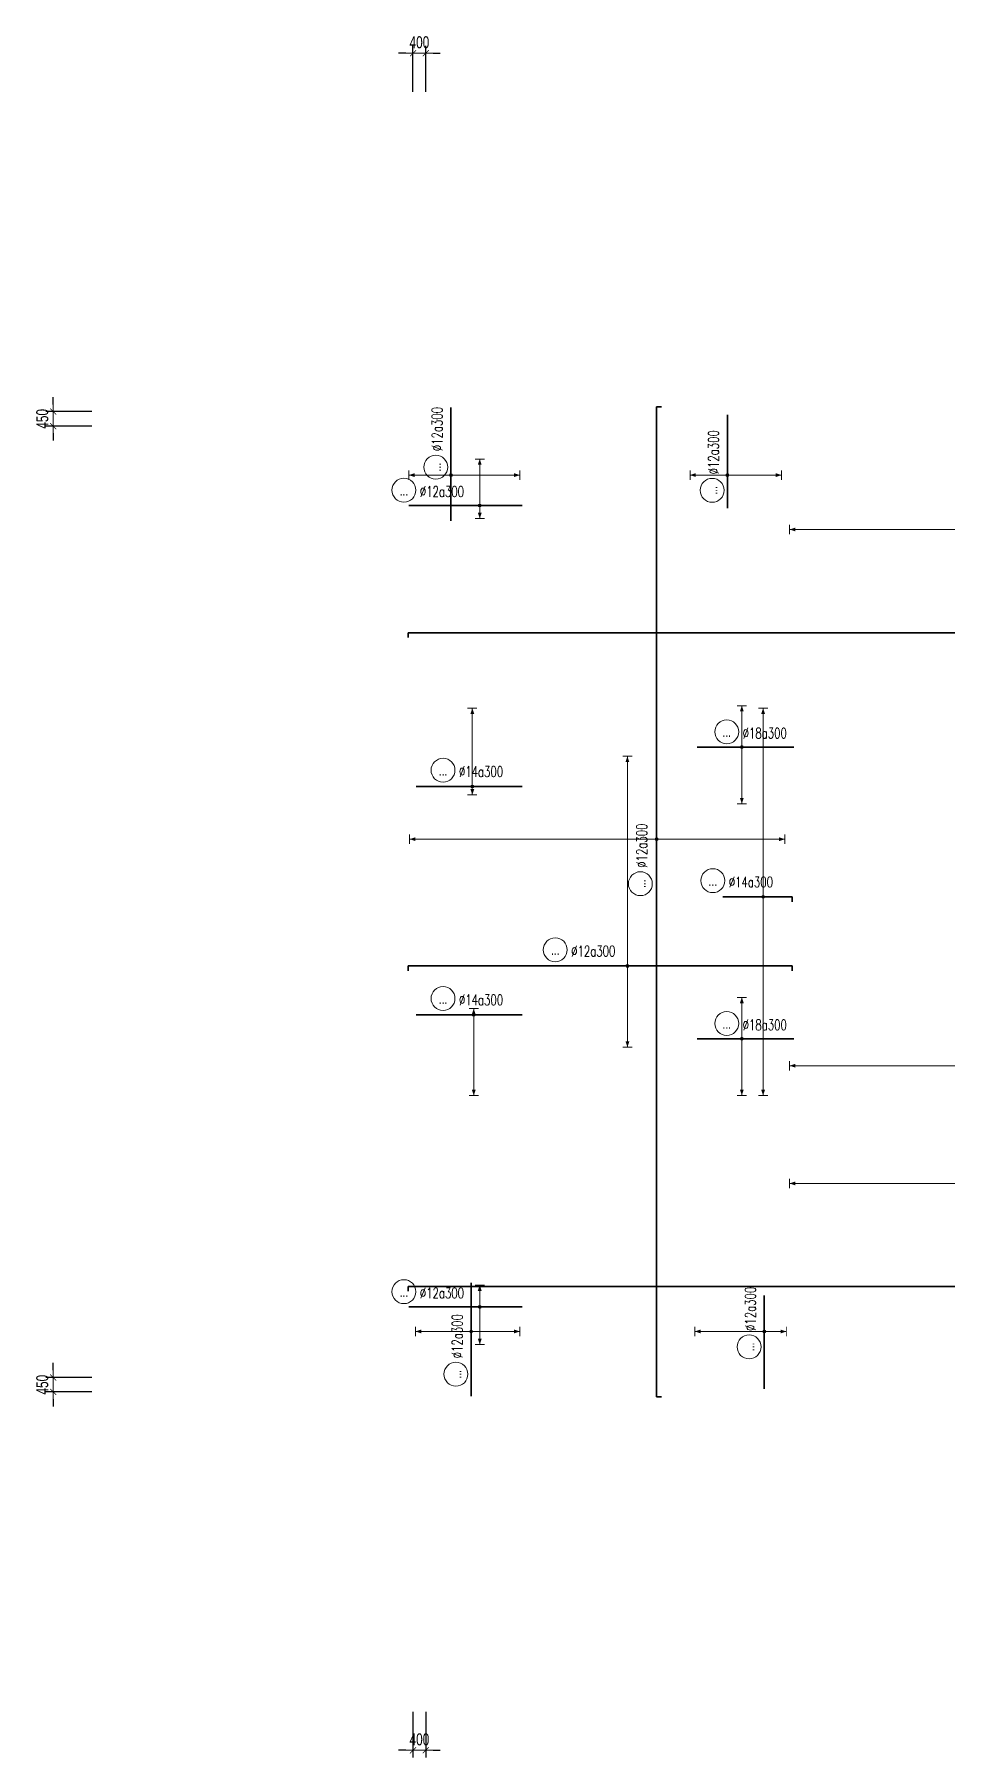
# Model space of a CAD drawing. Header units: millimetres. Extents: x 118516 to 587758, y -25561 to 50684.
# Drawn here: x 244666 to 273060, y -2925 to 50684 of the extents above; entities that cross this region are included whole.
import ezdxf
from ezdxf.enums import TextEntityAlignment as Align

# ---------------------------------------------------------------- set-up
doc = ezdxf.new("R2010")
doc.units = ezdxf.units.MM
doc.layers.get('0').update_dxf_attribs({"lineweight": 20})
doc.layers.get('Defpoints').update_dxf_attribs({"color": 151, "lineweight": 9})
for name, color, linetype, lineweight in [('NDC_S_DIM', 1, 'Continuous', 15), ('NDC_S_REBAR', 4, 'Continuous', 35), ('NDC_S_VN TEXT', 7, 'Continuous', 20)]:
    doc.layers.add(name, color=color, linetype=linetype, lineweight=lineweight)
doc.styles.add('ARIAL', font='arial.ttf', dxfattribs={"width": 0.7})
doc.styles.add('NDC_DIM', font='', dxfattribs={"width": 0.75})
doc.styles.add('NDC_ROMANS', font='romans.shx', dxfattribs={"width": 0.7})
doc.styles.get('NDC_DIM').set_extended_font_data('Dotum')
doc.dimstyles.new('NDC_dim_150', dxfattribs={"dimscale": 150, "dimtxt": 2.5, "dimasz": 1.5, "dimexe": 1.5, "dimexo": 2.5, "dimgap": 1, "dimtad": 1, "dimdec": 0, "dimzin": 0, "dimdsep": 46, "dimtxsty": 'NDC_DIM', "dimblk": 'DIMMARK', "dimcen": 0.09, "dimdle": 1.2, "dimclrd": 1, "dimclre": 1, "dimclrt": 3, "dimadec": 0, "dimazin": 0, "dimtfac": 1, "dimtdec": 0, "dimtix": 1, "dimtofl": 0, "dimtmove": 0, "dimatfit": 3, "dimfxl": 8, "dimfxlon": 1, "dimtolj": 1, "dimtzin": 0, "dimarcsym": 0})

# ---------------------------------------------------------------- blocks, each defined once
blk = doc.blocks.new('DIMMARK')
at = {"layer": 'NDC_S_DIM', "color": 1}
blk.add_line((-1.5, 0), (1, 0), dxfattribs=at)
at = {"layer": 'NDC_S_DIM', "color": 2, "const_width": 0.1}
blk.add_lwpolyline([(-0.42, -0.42), (0.42, 0.42)], dxfattribs=at)
blk = doc.blocks.new('*D16')
at = {"layer": 'Defpoints', "color": 0, "ltscale": 100, "transparency": 16777216}
for p in [(245250, 8900), (261474, 8900), (261474, 8450)]:
    blk.add_point(p, dxfattribs=at)
at = {"layer": 'NDC_S_DIM', "color": 1, "lineweight": -2, "ltscale": 100, "transparency": 16777216}
for p, q in [((245250, 9125), (245250, 9350)), ((246450, 8900), (245025, 8900)), ((246450, 8450), (245025, 8450)), ((245250, 8225), (245250, 8000))]:
    blk.add_line(p, q, dxfattribs=at)
at = {"layer": 'NDC_S_DIM', "color": 1, "lineweight": -2, "ltscale": 100, "transparency": 16777216, "xscale": 225, "yscale": 225, "zscale": 225}
for p, rotation in [((245250, 8900), 270), ((245250, 8450), 90)]:
    blk.add_blockref('DIMMARK', p, dxfattribs=dict(at, rotation=rotation))
at = {"layer": 'NDC_S_DIM', "color": 3, "ltscale": 100, "transparency": 16777216, "insert": (244912, 8675), "char_height": 375, "attachment_point": 5, "rotation": 90, "style": 'NDC_DIM'}
blk.add_mtext('\\A1;450', dxfattribs=at)
blk = doc.blocks.new('*D17')
at = {"layer": 'Defpoints', "color": 0, "ltscale": 100, "transparency": 16777216}
for p in [(261552, 38950), (245250, 38500), (261552, 38500)]:
    blk.add_point(p, dxfattribs=at)
at = {"layer": 'NDC_S_DIM', "color": 1, "lineweight": -2, "ltscale": 100, "transparency": 16777216}
for p, q in [((245250, 39175), (245250, 39400)), ((246450, 38950), (245025, 38950)), ((246450, 38500), (245025, 38500)), ((245250, 38275), (245250, 38050))]:
    blk.add_line(p, q, dxfattribs=at)
at = {"layer": 'NDC_S_DIM', "color": 1, "lineweight": -2, "ltscale": 100, "transparency": 16777216, "xscale": 225, "yscale": 225, "zscale": 225}
for p, rotation in [((245250, 38950), 270), ((245250, 38500), 90)]:
    blk.add_blockref('DIMMARK', p, dxfattribs=dict(at, rotation=rotation))
at = {"layer": 'NDC_S_DIM', "color": 3, "ltscale": 100, "transparency": 16777216, "insert": (244912, 38725), "char_height": 375, "attachment_point": 5, "rotation": 90, "style": 'NDC_DIM'}
blk.add_mtext('\\A1;450', dxfattribs=at)
blk = doc.blocks.new('*D20')
at = {"layer": 'Defpoints', "color": 0, "ltscale": 100, "transparency": 16777216}
for p in [(256850, 50100), (256450, 33473), (256850, 33473)]:
    blk.add_point(p, dxfattribs=at)
at = {"layer": 'NDC_S_DIM', "color": 1, "lineweight": -2, "ltscale": 100, "transparency": 16777216}
for p, q in [((256225, 50100), (256000, 50100)), ((256450, 48900), (256450, 50325)), ((256850, 48900), (256850, 50325)), ((257075, 50100), (257300, 50100))]:
    blk.add_line(p, q, dxfattribs=at)
at = {"layer": 'NDC_S_DIM', "color": 1, "lineweight": -2, "ltscale": 100, "transparency": 16777216, "xscale": 225, "yscale": 225, "zscale": 225}
blk.add_blockref('DIMMARK', (256450, 50100), dxfattribs=at)
at = {"layer": 'NDC_S_DIM', "color": 1, "lineweight": -2, "ltscale": 100, "transparency": 16777216, "xscale": 225, "yscale": 225, "zscale": 225, "rotation": 180}
blk.add_blockref('DIMMARK', (256850, 50100), dxfattribs=at)
at = {"layer": 'NDC_S_DIM', "color": 3, "ltscale": 100, "transparency": 16777216, "insert": (256650, 50438), "char_height": 375, "attachment_point": 5, "style": 'NDC_DIM'}
blk.add_mtext('\\A1;400', dxfattribs=at)
blk = doc.blocks.new('*D22')
at = {"layer": 'Defpoints', "color": 0, "ltscale": 100, "transparency": 16777216}
for p in [(256450, 14051), (256850, 14051), (256850, -2700)]:
    blk.add_point(p, dxfattribs=at)
at = {"layer": 'NDC_S_DIM', "color": 1, "lineweight": -2, "ltscale": 100, "transparency": 16777216}
for p, q in [((256450, -1500), (256450, -2925)), ((256850, -1500), (256850, -2925)), ((256225, -2700), (256000, -2700)), ((257075, -2700), (257300, -2700))]:
    blk.add_line(p, q, dxfattribs=at)
at = {"layer": 'NDC_S_DIM', "color": 1, "lineweight": -2, "ltscale": 100, "transparency": 16777216, "xscale": 225, "yscale": 225, "zscale": 225}
blk.add_blockref('DIMMARK', (256450, -2700), dxfattribs=at)
at = {"layer": 'NDC_S_DIM', "color": 1, "lineweight": -2, "ltscale": 100, "transparency": 16777216, "xscale": 225, "yscale": 225, "zscale": 225, "rotation": 180}
blk.add_blockref('DIMMARK', (256850, -2700), dxfattribs=at)
at = {"layer": 'NDC_S_DIM', "color": 3, "ltscale": 100, "transparency": 16777216, "insert": (256650, -2362), "char_height": 375, "attachment_point": 5, "style": 'NDC_DIM'}
blk.add_mtext('\\A1;400', dxfattribs=at)
blk = doc.blocks.new('*U119')
h = blk.add_hatch(color=6)
edge = h.paths.add_edge_path()
edge.add_arc((-75.12, 0), 0.3, 0, 360)
at = {"layer": 'NDC_S_DIM', "color": 6}
for q in [(-75.12, 48.62), (-75.12, -12.04)]:
    blk.add_line((-75.12, 0), q, dxfattribs=at)
for points in [[(-76.12, 48.62, 0.2, 0.2, 0), (-74.12, 48.62, 0, 0, 0)], [(-76.12, -12.04, 0.2, 0.2, 0), (-74.12, -12.04, 0, 0, 0)]]:
    blk.add_lwpolyline(points, format="xyseb", dxfattribs=at)
at = {"layer": 'NDC_S_DIM'}
blk.add_circle((-82.75, 3.36), 2.48, dxfattribs=at)
at = {"layer": 'NDC_S_DIM', "color": 6}
blk.add_circle((-75.12, 0), 0.3, dxfattribs=at)
for points in [[(-75.52, 47.42), (-75.12, 48.62), (-74.72, 47.42)], [(-75.52, -10.84), (-75.12, -12.04), (-74.72, -10.84)]]:
    blk.add_solid(points, dxfattribs=at)
at = {"layer": 'NDC_S_REBAR'}
for p, q in [((0, 0), (-275.95, 0)), ((-275.95, 0), (-275.95, -1)), ((0, 0), (137.51, 0)), ((137.51, 0), (137.51, -1)), ((-275.95, -1), (-275.95, -1)), ((137.51, -1), (137.51, -1))]:
    blk.add_line(p, q, dxfattribs=at)
at = {"layer": 'NDC_S_VN TEXT', "style": 'ARIAL', "width": 0.7}
blk.add_attdef('KHT', text='', height=2.2, dxfattribs=at).set_placement((-82.75, 3.36), align=Align.MIDDLE_CENTER)
at = {"layer": 'NDC_S_VN TEXT', "color": 3, "style": 'NDC_ROMANS', "width": 0.7}
blk.add_attdef('DKT', (-79.45, 1.98), '', height=2.2, dxfattribs=at)
blk = doc.blocks.new('*U114')
h = blk.add_hatch(color=6)
edge = h.paths.add_edge_path()
edge.add_arc((9.35, 0), 0.3, 0, 360)
at = {"layer": 'NDC_S_DIM', "color": 6}
for q in [(9.35, 43.49), (9.35, -16.85)]:
    blk.add_line((9.35, 0), q, dxfattribs=at)
for points in [[(8.35, 43.49, 0.2, 0.2, 0), (10.35, 43.49, 0, 0, 0)], [(8.35, -16.85, 0.2, 0.2, 0), (10.35, -16.85, 0, 0, 0)]]:
    blk.add_lwpolyline(points, format="xyseb", dxfattribs=at)
at = {"layer": 'NDC_S_DIM'}
blk.add_circle((-5.62, 3.36), 2.48, dxfattribs=at)
at = {"layer": 'NDC_S_DIM', "color": 6}
blk.add_circle((9.35, 0), 0.3, dxfattribs=at)
for points in [[(8.95, 42.29), (9.35, 43.49), (9.75, 42.29)], [(8.95, -15.65), (9.35, -16.85), (9.75, -15.65)]]:
    blk.add_solid(points, dxfattribs=at)
at = {"layer": 'NDC_S_REBAR'}
for p, q in [((0, 0), (-36.15, 0)), ((-36.15, 0), (-36.15, -1)), ((0, 0), (43.52, 0)), ((43.52, 0), (43.52, -1)), ((-36.15, -1), (-36.15, -1)), ((43.52, -1), (43.52, -1))]:
    blk.add_line(p, q, dxfattribs=at)
at = {"layer": 'NDC_S_VN TEXT', "style": 'ARIAL', "width": 0.7}
blk.add_attdef('KHT', text='', height=2.2, dxfattribs=at).set_placement((-5.62, 3.36), align=Align.MIDDLE_CENTER)
at = {"layer": 'NDC_S_VN TEXT', "color": 3, "style": 'NDC_ROMANS', "width": 0.7}
blk.add_attdef('DKT', (-2.32, 1.98), '', height=2.2, dxfattribs=at)
blk = doc.blocks.new('*U113')
h = blk.add_hatch(color=6)
edge = h.paths.add_edge_path()
edge.add_arc((4.81, 0), 0.3, 0, 360)
at = {"layer": 'NDC_S_DIM', "color": 6}
for q in [(4.81, 71.02), (4.81, -183.98)]:
    blk.add_line((4.81, 0), q, dxfattribs=at)
for points in [[(3.81, 71.02, 0.2, 0.2, 0), (5.81, 71.02, 0, 0, 0)], [(3.81, -183.98, 0.2, 0.2, 0), (5.81, -183.98, 0, 0, 0)]]:
    blk.add_lwpolyline(points, format="xyseb", dxfattribs=at)
at = {"layer": 'NDC_S_DIM'}
blk.add_circle((-5.62, 3.36), 2.48, dxfattribs=at)
at = {"layer": 'NDC_S_DIM', "color": 6}
blk.add_circle((4.81, 0), 0.3, dxfattribs=at)
for points in [[(4.41, 69.82), (4.81, 71.02), (5.21, 69.82)], [(4.41, -182.78), (4.81, -183.98), (5.21, -182.78)]]:
    blk.add_solid(points, dxfattribs=at)
at = {"layer": 'NDC_S_REBAR'}
for p, q in [((0, 0), (-39.56, 0)), ((-39.56, 0), (-39.56, -1)), ((0, 0), (35.24, 0)), ((35.24, 0), (35.24, -1)), ((-39.56, -1), (-39.56, -1)), ((35.24, -1), (35.24, -1))]:
    blk.add_line(p, q, dxfattribs=at)
at = {"layer": 'NDC_S_VN TEXT', "style": 'ARIAL', "width": 0.7}
blk.add_attdef('KHT', text='', height=2.2, dxfattribs=at).set_placement((-5.62, 3.36), align=Align.MIDDLE_CENTER)
at = {"layer": 'NDC_S_VN TEXT', "color": 3, "style": 'NDC_ROMANS', "width": 0.7}
blk.add_attdef('DKT', (-2.32, 1.98), '', height=2.2, dxfattribs=at)
blk = doc.blocks.new('*U117')
h = blk.add_hatch(color=6)
edge = h.paths.add_edge_path()
edge.add_arc((3.25, 0), 0.3, 0, 360)
at = {"layer": 'NDC_S_DIM', "color": 6}
for q in [(3.25, 51.25), (3.25, -26.62)]:
    blk.add_line((3.25, 0), q, dxfattribs=at)
for points in [[(2.25, 51.25, 0.2, 0.2, 0), (4.25, 51.25, 0, 0, 0)], [(2.25, -26.62, 0.2, 0.2, 0), (4.25, -26.62, 0, 0, 0)]]:
    blk.add_lwpolyline(points, format="xyseb", dxfattribs=at)
at = {"layer": 'NDC_S_DIM'}
blk.add_circle((-5.98, 3.36), 2.48, dxfattribs=at)
at = {"layer": 'NDC_S_DIM', "color": 6}
blk.add_circle((3.25, 0), 0.3, dxfattribs=at)
for points in [[(2.85, 50.05), (3.25, 51.25), (3.65, 50.05)], [(2.85, -25.42), (3.25, -26.62), (3.65, -25.42)]]:
    blk.add_solid(points, dxfattribs=at)
at = {"layer": 'NDC_S_REBAR'}
for p, q in [((0, 0), (-112.39, 0)), ((-112.39, 0), (-112.39, -1)), ((0, 0), (92.94, 0)), ((92.94, 0), (92.94, -1)), ((-112.39, -1), (-112.39, -1)), ((92.94, -1), (92.94, -1))]:
    blk.add_line(p, q, dxfattribs=at)
at = {"layer": 'NDC_S_VN TEXT', "style": 'ARIAL', "width": 0.7}
blk.add_attdef('KHT', text='', height=2.2, dxfattribs=at).set_placement((-5.98, 3.36), align=Align.MIDDLE_CENTER)
at = {"layer": 'NDC_S_VN TEXT', "color": 3, "style": 'NDC_ROMANS', "width": 0.7}
blk.add_attdef('DKT', (-2.68, 1.98), '', height=2.2, dxfattribs=at)
blk = doc.blocks.new('*U118')
h = blk.add_hatch(color=6)
edge = h.paths.add_edge_path()
edge.add_arc((4.81, 0), 0.3, 0, 360)
at = {"layer": 'NDC_S_DIM', "color": 6}
for q in [(4.81, 71.02), (4.81, -183.98)]:
    blk.add_line((4.81, 0), q, dxfattribs=at)
for points in [[(3.81, 71.02, 0.2, 0.2, 0), (5.81, 71.02, 0, 0, 0)], [(3.81, -183.98, 0.2, 0.2, 0), (5.81, -183.98, 0, 0, 0)]]:
    blk.add_lwpolyline(points, format="xyseb", dxfattribs=at)
at = {"layer": 'NDC_S_DIM'}
blk.add_circle((-5.62, 3.36), 2.48, dxfattribs=at)
at = {"layer": 'NDC_S_DIM', "color": 6}
blk.add_circle((4.81, 0), 0.3, dxfattribs=at)
for points in [[(4.41, 69.82), (4.81, 71.02), (5.21, 69.82)], [(4.41, -182.78), (4.81, -183.98), (5.21, -182.78)]]:
    blk.add_solid(points, dxfattribs=at)
at = {"layer": 'NDC_S_REBAR'}
for p, q in [((0, 0), (-44.4, 0)), ((-44.4, 0), (-44.4, -1)), ((0, 0), (30.4, 0)), ((30.4, 0), (30.4, -1)), ((-44.4, -1), (-44.4, -1)), ((30.4, -1), (30.4, -1))]:
    blk.add_line(p, q, dxfattribs=at)
at = {"layer": 'NDC_S_VN TEXT', "style": 'ARIAL', "width": 0.7}
blk.add_attdef('KHT', text='', height=2.2, dxfattribs=at).set_placement((-5.62, 3.36), align=Align.MIDDLE_CENTER)
at = {"layer": 'NDC_S_VN TEXT', "color": 3, "style": 'NDC_ROMANS', "width": 0.7}
blk.add_attdef('DKT', (-2.32, 1.98), '', height=2.2, dxfattribs=at)
blk = doc.blocks.new('*U107')
h = blk.add_hatch(color=6)
edge = h.paths.add_edge_path()
edge.add_arc((-75.12, 0), 0.3, 0, 360)
at = {"layer": 'NDC_S_DIM', "color": 6}
for q in [(-75.12, 36.04), (-75.12, -24.63)]:
    blk.add_line((-75.12, 0), q, dxfattribs=at)
for points in [[(-76.12, 36.04, 0.2, 0.2, 0), (-74.12, 36.04, 0, 0, 0)], [(-76.12, -24.63, 0.2, 0.2, 0), (-74.12, -24.63, 0, 0, 0)]]:
    blk.add_lwpolyline(points, format="xyseb", dxfattribs=at)
at = {"layer": 'NDC_S_DIM'}
blk.add_circle((-82.75, 3.36), 2.48, dxfattribs=at)
at = {"layer": 'NDC_S_DIM', "color": 6}
blk.add_circle((-75.12, 0), 0.3, dxfattribs=at)
for points in [[(-75.52, 34.84), (-75.12, 36.04), (-74.72, 34.84)], [(-75.52, -23.43), (-75.12, -24.63), (-74.72, -23.43)]]:
    blk.add_solid(points, dxfattribs=at)
at = {"layer": 'NDC_S_REBAR'}
for p, q in [((0, 0), (-275.95, 0)), ((-275.95, 0), (-275.95, -1)), ((0, 0), (137.51, 0)), ((137.51, 0), (137.51, -1)), ((-275.95, -1), (-275.95, -1)), ((137.51, -1), (137.51, -1))]:
    blk.add_line(p, q, dxfattribs=at)
at = {"layer": 'NDC_S_VN TEXT', "style": 'ARIAL', "width": 0.7}
blk.add_attdef('KHT', text='', height=2.2, dxfattribs=at).set_placement((-82.75, 3.36), align=Align.MIDDLE_CENTER)
at = {"layer": 'NDC_S_VN TEXT', "color": 3, "style": 'NDC_ROMANS', "width": 0.7}
blk.add_attdef('DKT', (-79.45, 1.98), '', height=2.2, dxfattribs=at)
blk = doc.blocks.new('*U108')
h = blk.add_hatch(color=6)
edge = h.paths.add_edge_path()
edge.add_arc((4.81, 0), 0.3, 0, 360)
at = {"layer": 'NDC_S_DIM', "color": 6}
for q in [(4.81, 39.15), (4.81, -41.18)]:
    blk.add_line((4.81, 0), q, dxfattribs=at)
for points in [[(3.81, 39.15, 0.2, 0.2, 0), (5.81, 39.15, 0, 0, 0)], [(3.81, -41.18, 0.2, 0.2, 0), (5.81, -41.18, 0, 0, 0)]]:
    blk.add_lwpolyline(points, format="xyseb", dxfattribs=at)
at = {"layer": 'NDC_S_DIM'}
blk.add_circle((-5.62, 3.36), 2.48, dxfattribs=at)
at = {"layer": 'NDC_S_DIM', "color": 6}
blk.add_circle((4.81, 0), 0.3, dxfattribs=at)
for points in [[(4.41, 37.95), (4.81, 39.15), (5.21, 37.95)], [(4.41, -39.98), (4.81, -41.18), (5.21, -39.98)]]:
    blk.add_solid(points, dxfattribs=at)
at = {"layer": 'NDC_S_REBAR'}
for p, q in [((0, 0), (-3.52, 0)), ((-3.52, 0), (-3.52, 0)), ((0, 0), (10.81, 0)), ((10.81, 0), (10.81, -1)), ((-3.52, 0), (-3.52, 0)), ((10.81, -1), (10.81, -1))]:
    blk.add_line(p, q, dxfattribs=at)
at = {"layer": 'NDC_S_VN TEXT', "style": 'ARIAL', "width": 0.7}
blk.add_attdef('KHT', text='', height=2.2, dxfattribs=at).set_placement((-5.62, 3.36), align=Align.MIDDLE_CENTER)
at = {"layer": 'NDC_S_VN TEXT', "color": 3, "style": 'NDC_ROMANS', "width": 0.7}
blk.add_attdef('DKT', (-2.32, 1.98), '', height=2.2, dxfattribs=at)
blk = doc.blocks.new('*U68')
h = blk.add_hatch(color=6)
edge = h.paths.add_edge_path()
edge.add_arc((0.46, 0), 0.3, 0, 360)
at = {"layer": 'NDC_S_DIM', "color": 6}
for q in [(0.46, 16.25), (0.46, -1.75)]:
    blk.add_line((0.46, 0), q, dxfattribs=at)
for points in [[(-0.54, 16.25, 0.2, 0.2, 0), (1.46, 16.25, 0, 0, 0)], [(-0.54, -1.75, 0.2, 0.2, 0), (1.46, -1.75, 0, 0, 0)]]:
    blk.add_lwpolyline(points, format="xyseb", dxfattribs=at)
at = {"layer": 'NDC_S_DIM'}
blk.add_circle((-5.62, 3.36), 2.48, dxfattribs=at)
at = {"layer": 'NDC_S_DIM', "color": 6}
blk.add_circle((0.46, 0), 0.3, dxfattribs=at)
for points in [[(0.06, 15.05), (0.46, 16.25), (0.86, 15.05)], [(0.06, -0.55), (0.46, -1.75), (0.86, -0.55)]]:
    blk.add_solid(points, dxfattribs=at)
at = {"layer": 'NDC_S_REBAR'}
for p, q in [((0, 0), (-11.19, 0)), ((-11.19, 0), (-11.19, 0)), ((0, 0), (10.81, 0)), ((10.81, 0), (10.81, 0)), ((10.81, 0), (10.81, 0)), ((-11.19, 0), (-11.19, 0))]:
    blk.add_line(p, q, dxfattribs=at)
at = {"layer": 'NDC_S_VN TEXT', "style": 'ARIAL', "width": 0.7}
blk.add_attdef('KHT', text='', height=2.2, dxfattribs=at).set_placement((-5.62, 3.36), align=Align.MIDDLE_CENTER)
at = {"layer": 'NDC_S_VN TEXT', "color": 3, "style": 'NDC_ROMANS', "width": 0.7}
blk.add_attdef('DKT', (-2.32, 1.98), '', height=2.2, dxfattribs=at)
blk = doc.blocks.new('*U65')
h = blk.add_hatch(color=6)
edge = h.paths.add_edge_path()
edge.add_arc((0.76, 0), 0.3, 0, 360)
at = {"layer": 'NDC_S_DIM', "color": 6}
for q in [(0.76, 1.27), (0.76, -16.73)]:
    blk.add_line((0.76, 0), q, dxfattribs=at)
for points in [[(-0.24, 1.27, 0.2, 0.2, 0), (1.76, 1.27, 0, 0, 0)], [(-0.24, -16.73, 0.2, 0.2, 0), (1.76, -16.73, 0, 0, 0)]]:
    blk.add_lwpolyline(points, format="xyseb", dxfattribs=at)
at = {"layer": 'NDC_S_DIM'}
blk.add_circle((-5.62, 3.36), 2.48, dxfattribs=at)
at = {"layer": 'NDC_S_DIM', "color": 6}
blk.add_circle((0.76, 0), 0.3, dxfattribs=at)
for points in [[(0.36, 0.07), (0.76, 1.27), (1.16, 0.07)], [(0.36, -15.53), (0.76, -16.73), (1.16, -15.53)]]:
    blk.add_solid(points, dxfattribs=at)
at = {"layer": 'NDC_S_REBAR'}
for p, q in [((0, 0), (-11.19, 0)), ((-11.19, 0), (-11.19, 0)), ((0, 0), (10.81, 0)), ((10.81, 0), (10.81, 0)), ((10.81, 0), (10.81, 0)), ((-11.19, 0), (-11.19, 0))]:
    blk.add_line(p, q, dxfattribs=at)
at = {"layer": 'NDC_S_VN TEXT', "style": 'ARIAL', "width": 0.7}
blk.add_attdef('KHT', text='', height=2.2, dxfattribs=at).set_placement((-5.62, 3.36), align=Align.MIDDLE_CENTER)
at = {"layer": 'NDC_S_VN TEXT', "color": 3, "style": 'NDC_ROMANS', "width": 0.7}
blk.add_attdef('DKT', (-2.32, 1.98), '', height=2.2, dxfattribs=at)
blk = doc.blocks.new('*U69')
h = blk.add_hatch(color=6)
edge = h.paths.add_edge_path()
edge.add_arc((4.81, 0), 0.3, 0, 360)
at = {"layer": 'NDC_S_DIM', "color": 6}
for q in [(4.81, 133.93), (4.81, -121.07)]:
    blk.add_line((4.81, 0), q, dxfattribs=at)
for points in [[(3.81, 133.93, 0.2, 0.2, 0), (5.81, 133.93, 0, 0, 0)], [(3.81, -121.07, 0.2, 0.2, 0), (5.81, -121.07, 0, 0, 0)]]:
    blk.add_lwpolyline(points, format="xyseb", dxfattribs=at)
at = {"layer": 'NDC_S_DIM'}
blk.add_circle((-5.62, 3.36), 2.48, dxfattribs=at)
at = {"layer": 'NDC_S_DIM', "color": 6}
blk.add_circle((4.81, 0), 0.3, dxfattribs=at)
for points in [[(4.41, 132.73), (4.81, 133.93), (5.21, 132.73)], [(4.41, -119.87), (4.81, -121.07), (5.21, -119.87)]]:
    blk.add_solid(points, dxfattribs=at)
at = {"layer": 'NDC_S_REBAR'}
for p, q in [((0, 0), (-11.85, 0)), ((-11.85, 0), (-11.85, 0)), ((0, 0), (10.81, 0)), ((10.81, 0), (10.81, -1)), ((-11.85, 0), (-11.85, 0)), ((10.81, -1), (10.81, -1))]:
    blk.add_line(p, q, dxfattribs=at)
at = {"layer": 'NDC_S_VN TEXT', "style": 'ARIAL', "width": 0.7}
blk.add_attdef('KHT', text='', height=2.2, dxfattribs=at).set_placement((-5.62, 3.36), align=Align.MIDDLE_CENTER)
at = {"layer": 'NDC_S_VN TEXT', "color": 3, "style": 'NDC_ROMANS', "width": 0.7}
blk.add_attdef('DKT', (-2.32, 1.98), '', height=2.2, dxfattribs=at)
blk = doc.blocks.new('*U55')
h = blk.add_hatch(color=6)
edge = h.paths.add_edge_path()
edge.add_arc((-0.77, 0), 0.3, 0, 360)
at = {"layer": 'NDC_S_DIM', "color": 6}
for q in [(-0.77, 7.75), (-0.77, -11.25)]:
    blk.add_line((-0.77, 0), q, dxfattribs=at)
for points in [[(-1.77, 7.75, 0.2, 0.2, 0), (0.23, 7.75, 0, 0, 0)], [(-1.77, -11.25, 0.2, 0.2, 0), (0.23, -11.25, 0, 0, 0)]]:
    blk.add_lwpolyline(points, format="xyseb", dxfattribs=at)
at = {"layer": 'NDC_S_DIM'}
blk.add_circle((-3.93, 3.16), 2.48, dxfattribs=at)
at = {"layer": 'NDC_S_DIM', "color": 6}
blk.add_circle((-0.77, 0), 0.3, dxfattribs=at)
for points in [[(-1.17, 6.55), (-0.77, 7.75), (-0.37, 6.55)], [(-1.17, -10.05), (-0.77, -11.25), (-0.37, -10.05)]]:
    blk.add_solid(points, dxfattribs=at)
at = {"layer": 'NDC_S_REBAR'}
for p, q in [((0, 0), (-7.6, 0)), ((-7.6, 0), (-7.6, 0)), ((0, 0), (11.73, 0)), ((11.73, 0), (11.73, 0)), ((11.73, 0), (11.73, 0)), ((-7.6, 0), (-7.6, 0))]:
    blk.add_line(p, q, dxfattribs=at)
at = {"layer": 'NDC_S_VN TEXT', "style": 'ARIAL', "width": 0.7}
blk.add_attdef('KHT', text='', height=2.2, dxfattribs=at).set_placement((-3.93, 3.16), align=Align.MIDDLE_CENTER)
at = {"layer": 'NDC_S_VN TEXT', "color": 3, "style": 'NDC_ROMANS', "width": 0.7}
blk.add_attdef('DKT', (-0.63, 1.78), '', height=2.2, dxfattribs=at)
blk = doc.blocks.new('*U128')
h = blk.add_hatch(color=6)
edge = h.paths.add_edge_path()
edge.add_arc((4.94, 0), 0.3, 0, 360)
at = {"layer": 'NDC_S_DIM', "color": 6}
for q in [(4.94, 14.43), (4.94, -4.57)]:
    blk.add_line((4.94, 0), q, dxfattribs=at)
for points in [[(3.94, 14.43, 0.2, 0.2, 0), (5.94, 14.43, 0, 0, 0)], [(3.94, -4.57, 0.2, 0.2, 0), (5.94, -4.57, 0, 0, 0)]]:
    blk.add_lwpolyline(points, format="xyseb", dxfattribs=at)
at = {"layer": 'NDC_S_DIM'}
blk.add_circle((1.74, 3.16), 2.48, dxfattribs=at)
at = {"layer": 'NDC_S_DIM', "color": 6}
blk.add_circle((4.94, 0), 0.3, dxfattribs=at)
for points in [[(4.54, 13.23), (4.94, 14.43), (5.34, 13.23)], [(4.54, -3.37), (4.94, -4.57), (5.34, -3.37)]]:
    blk.add_solid(points, dxfattribs=at)
at = {"layer": 'NDC_S_REBAR'}
for p, q in [((0, 0), (-6.94, 0)), ((-6.94, 0), (-6.94, 0)), ((0, 0), (12.4, 0)), ((12.4, 0), (12.4, 0)), ((12.4, 0), (12.4, 0)), ((-6.94, 0), (-6.94, 0))]:
    blk.add_line(p, q, dxfattribs=at)
at = {"layer": 'NDC_S_VN TEXT', "style": 'ARIAL', "width": 0.7}
blk.add_attdef('KHT', text='', height=2.2, dxfattribs=at).set_placement((1.74, 3.16), align=Align.MIDDLE_CENTER)
at = {"layer": 'NDC_S_VN TEXT', "color": 3, "style": 'NDC_ROMANS', "width": 0.7}
blk.add_attdef('DKT', (5.04, 1.78), '', height=2.2, dxfattribs=at)
blk = doc.blocks.new('*U124')
h = blk.add_hatch(color=6)
edge = h.paths.add_edge_path()
edge.add_arc((4.94, 0), 0.3, 0, 360)
at = {"layer": 'NDC_S_DIM', "color": 6}
for q in [(4.94, 11.57), (4.94, -10.1)]:
    blk.add_line((4.94, 0), q, dxfattribs=at)
for points in [[(3.94, 11.57, 0.2, 0.2, 0), (5.94, 11.57, 0, 0, 0)], [(3.94, -10.1, 0.2, 0.2, 0), (5.94, -10.1, 0, 0, 0)]]:
    blk.add_lwpolyline(points, format="xyseb", dxfattribs=at)
at = {"layer": 'NDC_S_DIM'}
blk.add_circle((-3.93, 3.16), 2.48, dxfattribs=at)
at = {"layer": 'NDC_S_DIM', "color": 6}
blk.add_circle((4.94, 0), 0.3, dxfattribs=at)
for points in [[(4.54, 10.37), (4.94, 11.57), (5.34, 10.37)], [(4.54, -8.9), (4.94, -10.1), (5.34, -8.9)]]:
    blk.add_solid(points, dxfattribs=at)
at = {"layer": 'NDC_S_REBAR'}
for p, q in [((0, 0), (-8.47, 0)), ((-8.47, 0), (-8.47, 0)), ((0, 0), (15.06, 0)), ((15.06, 0), (15.06, 0)), ((15.06, 0), (15.06, 0)), ((-8.47, 0), (-8.47, 0))]:
    blk.add_line(p, q, dxfattribs=at)
at = {"layer": 'NDC_S_VN TEXT', "style": 'ARIAL', "width": 0.7}
blk.add_attdef('KHT', text='', height=2.2, dxfattribs=at).set_placement((-3.93, 3.16), align=Align.MIDDLE_CENTER)
at = {"layer": 'NDC_S_VN TEXT', "color": 3, "style": 'NDC_ROMANS', "width": 0.7}
blk.add_attdef('DKT', (-0.63, 1.78), '', height=2.2, dxfattribs=at)
blk = doc.blocks.new('*U125')
h = blk.add_hatch(color=6)
edge = h.paths.add_edge_path()
edge.add_arc((4.45, 0), 0.3, 0, 360)
at = {"layer": 'NDC_S_DIM', "color": 6}
for q in [(4.45, 4.53), (4.45, -7.8)]:
    blk.add_line((4.45, 0), q, dxfattribs=at)
for points in [[(3.45, 4.53, 0.2, 0.2, 0), (5.45, 4.53, 0, 0, 0)], [(3.45, -7.8, 0.2, 0.2, 0), (5.45, -7.8, 0, 0, 0)]]:
    blk.add_lwpolyline(points, format="xyseb", dxfattribs=at)
at = {"layer": 'NDC_S_DIM'}
blk.add_circle((-11.28, 3.16), 2.48, dxfattribs=at)
at = {"layer": 'NDC_S_DIM', "color": 6}
blk.add_circle((4.45, 0), 0.3, dxfattribs=at)
for points in [[(4.05, 3.33), (4.45, 4.53), (4.85, 3.33)], [(4.05, -6.6), (4.45, -7.8), (4.85, -6.6)]]:
    blk.add_solid(points, dxfattribs=at)
at = {"layer": 'NDC_S_REBAR'}
for p, q in [((0, 0), (-10.27, 0)), ((-10.27, 0), (-10.27, 0)), ((0, 0), (13.26, 0)), ((13.26, 0), (13.26, 0)), ((13.26, 0), (13.26, 0)), ((-10.27, 0), (-10.27, 0))]:
    blk.add_line(p, q, dxfattribs=at)
at = {"layer": 'NDC_S_VN TEXT', "style": 'ARIAL', "width": 0.7}
blk.add_attdef('KHT', text='', height=2.2, dxfattribs=at).set_placement((-11.28, 3.16), align=Align.MIDDLE_CENTER)
at = {"layer": 'NDC_S_VN TEXT', "color": 3, "style": 'NDC_ROMANS', "width": 0.7}
blk.add_attdef('DKT', (-7.98, 1.78), '', height=2.2, dxfattribs=at)
blk = doc.blocks.new('*U121')
h = blk.add_hatch(color=6)
edge = h.paths.add_edge_path()
edge.add_arc((-0.77, 0), 0.3, 0, 360)
at = {"layer": 'NDC_S_DIM', "color": 6}
for q in [(-0.77, 8.75), (-0.77, -14.29)]:
    blk.add_line((-0.77, 0), q, dxfattribs=at)
for points in [[(-1.77, 8.75, 0.2, 0.2, 0), (0.23, 8.75, 0, 0, 0)], [(-1.77, -14.29, 0.2, 0.2, 0), (0.23, -14.29, 0, 0, 0)]]:
    blk.add_lwpolyline(points, format="xyseb", dxfattribs=at)
at = {"layer": 'NDC_S_DIM'}
blk.add_circle((0.88, 3.16), 2.48, dxfattribs=at)
at = {"layer": 'NDC_S_DIM', "color": 6}
blk.add_circle((-0.77, 0), 0.3, dxfattribs=at)
for points in [[(-1.17, 7.55), (-0.77, 8.75), (-0.37, 7.55)], [(-1.17, -13.09), (-0.77, -14.29), (-0.37, -13.09)]]:
    blk.add_solid(points, dxfattribs=at)
at = {"layer": 'NDC_S_REBAR'}
for p, q in [((0, 0), (-10.27, 0)), ((-10.27, 0), (-10.27, 0)), ((0, 0), (13.26, 0)), ((13.26, 0), (13.26, 0)), ((13.26, 0), (13.26, 0)), ((-10.27, 0), (-10.27, 0))]:
    blk.add_line(p, q, dxfattribs=at)
at = {"layer": 'NDC_S_VN TEXT', "style": 'ARIAL', "width": 0.7}
blk.add_attdef('KHT', text='', height=2.2, dxfattribs=at).set_placement((0.88, 3.16), align=Align.MIDDLE_CENTER)
at = {"layer": 'NDC_S_VN TEXT', "color": 3, "style": 'NDC_ROMANS', "width": 0.7}
blk.add_attdef('DKT', (4.18, 1.78), '', height=2.2, dxfattribs=at)
blk = doc.blocks.new('*U122')
h = blk.add_hatch(color=6)
edge = h.paths.add_edge_path()
edge.add_arc((4.45, 0), 0.3, 0, 360)
at = {"layer": 'NDC_S_DIM', "color": 6}
for q in [(4.45, 9.63), (4.45, -2.7)]:
    blk.add_line((4.45, 0), q, dxfattribs=at)
for points in [[(3.45, 9.63, 0.2, 0.2, 0), (5.45, 9.63, 0, 0, 0)], [(3.45, -2.7, 0.2, 0.2, 0), (5.45, -2.7, 0, 0, 0)]]:
    blk.add_lwpolyline(points, format="xyseb", dxfattribs=at)
at = {"layer": 'NDC_S_DIM'}
blk.add_circle((-11.28, 3.16), 2.48, dxfattribs=at)
at = {"layer": 'NDC_S_DIM', "color": 6}
blk.add_circle((4.45, 0), 0.3, dxfattribs=at)
for points in [[(4.05, 8.43), (4.45, 9.63), (4.85, 8.43)], [(4.05, -1.5), (4.45, -2.7), (4.85, -1.5)]]:
    blk.add_solid(points, dxfattribs=at)
at = {"layer": 'NDC_S_REBAR'}
for p, q in [((0, 0), (-10.27, 0)), ((-10.27, 0), (-10.27, 0)), ((0, 0), (13.26, 0)), ((13.26, 0), (13.26, 0)), ((13.26, 0), (13.26, 0)), ((-10.27, 0), (-10.27, 0))]:
    blk.add_line(p, q, dxfattribs=at)
at = {"layer": 'NDC_S_VN TEXT', "style": 'ARIAL', "width": 0.7}
blk.add_attdef('KHT', text='', height=2.2, dxfattribs=at).set_placement((-11.28, 3.16), align=Align.MIDDLE_CENTER)
at = {"layer": 'NDC_S_VN TEXT', "color": 3, "style": 'NDC_ROMANS', "width": 0.7}
blk.add_attdef('DKT', (-7.98, 1.78), '', height=2.2, dxfattribs=at)
blk = doc.blocks.new('*U123')
h = blk.add_hatch(color=6)
edge = h.paths.add_edge_path()
edge.add_arc((1.64, 0), 0.3, 0, 360)
at = {"layer": 'NDC_S_DIM', "color": 6}
for q in [(1.64, 8.58), (1.64, -11.75)]:
    blk.add_line((1.64, 0), q, dxfattribs=at)
for points in [[(0.64, 8.58, 0.2, 0.2, 0), (2.64, 8.58, 0, 0, 0)], [(0.64, -11.75, 0.2, 0.2, 0), (2.64, -11.75, 0, 0, 0)]]:
    blk.add_lwpolyline(points, format="xyseb", dxfattribs=at)
at = {"layer": 'NDC_S_DIM'}
blk.add_circle((-1.49, 3.16), 2.48, dxfattribs=at)
at = {"layer": 'NDC_S_DIM', "color": 6}
blk.add_circle((1.64, 0), 0.3, dxfattribs=at)
for points in [[(1.24, 7.38), (1.64, 8.58), (2.04, 7.38)], [(1.24, -10.55), (1.64, -11.75), (2.04, -10.55)]]:
    blk.add_solid(points, dxfattribs=at)
at = {"layer": 'NDC_S_REBAR'}
for p, q in [((0, 0), (-7.6, 0)), ((-7.6, 0), (-7.6, 0)), ((0, 0), (12.4, 0)), ((12.4, 0), (12.4, 0)), ((12.4, 0), (12.4, 0)), ((-7.6, 0), (-7.6, 0))]:
    blk.add_line(p, q, dxfattribs=at)
at = {"layer": 'NDC_S_VN TEXT', "style": 'ARIAL', "width": 0.7}
blk.add_attdef('KHT', text='', height=2.2, dxfattribs=at).set_placement((-1.49, 3.16), align=Align.MIDDLE_CENTER)
at = {"layer": 'NDC_S_VN TEXT', "color": 3, "style": 'NDC_ROMANS', "width": 0.7}
blk.add_attdef('DKT', (1.81, 1.78), '', height=2.2, dxfattribs=at)
blk = doc.blocks.new('*U120')
h = blk.add_hatch(color=6)
edge = h.paths.add_edge_path()
edge.add_arc((1.64, 0), 0.3, 0, 360)
at = {"layer": 'NDC_S_DIM', "color": 6}
for q in [(1.64, 8.58), (1.64, -11.75)]:
    blk.add_line((1.64, 0), q, dxfattribs=at)
for points in [[(0.64, 8.58, 0.2, 0.2, 0), (2.64, 8.58, 0, 0, 0)], [(0.64, -11.75, 0.2, 0.2, 0), (2.64, -11.75, 0, 0, 0)]]:
    blk.add_lwpolyline(points, format="xyseb", dxfattribs=at)
at = {"layer": 'NDC_S_DIM'}
blk.add_circle((-1.49, 3.16), 2.48, dxfattribs=at)
at = {"layer": 'NDC_S_DIM', "color": 6}
blk.add_circle((1.64, 0), 0.3, dxfattribs=at)
for points in [[(1.24, 7.38), (1.64, 8.58), (2.04, 7.38)], [(1.24, -10.55), (1.64, -11.75), (2.04, -10.55)]]:
    blk.add_solid(points, dxfattribs=at)
at = {"layer": 'NDC_S_REBAR'}
for p, q in [((0, 0), (-7.6, 0)), ((-7.6, 0), (-7.6, 0)), ((0, 0), (12.4, 0)), ((12.4, 0), (12.4, 0)), ((12.4, 0), (12.4, 0)), ((-7.6, 0), (-7.6, 0))]:
    blk.add_line(p, q, dxfattribs=at)
at = {"layer": 'NDC_S_VN TEXT', "style": 'ARIAL', "width": 0.7}
blk.add_attdef('KHT', text='', height=2.2, dxfattribs=at).set_placement((-1.49, 3.16), align=Align.MIDDLE_CENTER)
at = {"layer": 'NDC_S_VN TEXT', "color": 3, "style": 'NDC_ROMANS', "width": 0.7}
blk.add_attdef('DKT', (1.81, 1.78), '', height=2.2, dxfattribs=at)

msp = doc.modelspace()

# ---------------------------------------------------------------- block references
at = {"layer": 'NDC_S_REBAR', "xscale": 150, "yscale": 150, "zscale": 150, "rotation": 90}
for name, p, values in [('*U121', (257632.1, 37090.3), {'KHT': '...', 'DKT': '%%c12a300'}), ('*U117', (264032.1, 25159.1), {'KHT': '...', 'DKT': '%%c12a300'}), ('*U55', (266237.1, 37090.3), {'KHT': '...', 'DKT': '%%c12a300'}), ('*U118', (278827.6, 34559.7), {'KHT': '...', 'DKT': '%%c12a300'}), ('*U113', (278827.6, 14214.6), {'KHT': '...', 'DKT': '%%c12a300'}), ('*U69', (288264.4, 17877.8), {'KHT': '...', 'DKT': '%%c14a300'}), ('*U124', (258260.5, 9590.3), {'KHT': '...', 'DKT': '%%c12a300'}), ('*U128', (267386.5, 9590.3), {'KHT': '...', 'DKT': '%%c12a300'})]:
    msp.add_blockref(name, p, dxfattribs=at).add_auto_attribs(values)
at = {"layer": 'NDC_S_REBAR', "xscale": 150, "yscale": 150, "zscale": 150}
for name, p, values in [('*U122', (257860.3, 36030.3), {'KHT': '...', 'DKT': '%%c12a300'}), ('*U107', (297692.9, 32069.1), {'KHT': '...', 'DKT': '%%c12a300'}), ('*U68', (258227.8, 27287.8), {'KHT': '...', 'DKT': '%%c14a300'}), ('*U120', (266440.3, 28512.9), {'KHT': '...', 'DKT': '%%c18a300'}), ('*U108', (266627.8, 23852.6), {'KHT': '...', 'DKT': '%%c14a300'}), ('*U114', (261722.5, 21702.2), {'KHT': '...', 'DKT': '%%c12a300'}), ('*U65', (258227.8, 20185), {'KHT': '...', 'DKT': '%%c14a300'}), ('*U123', (266440.3, 19437.9), {'KHT': '...', 'DKT': '%%c18a300'}), ('*U119', (297692.9, 11731.5), {'KHT': '...', 'DKT': '%%c12a300'}), ('*U125', (257860.3, 11095.2), {'KHT': '...', 'DKT': '%%c12a300'})]:
    msp.add_blockref(name, p, dxfattribs=at).add_auto_attribs(values)

# ---------------------------------------------------------------- dimensions: what is measured, and where the dimension line sits
at = {"layer": 'NDC_S_DIM', "ltscale": 100}
for base, p1, p2, picture, middle in [((256850, 50100), (256450, 33472.8), (256850, 33472.8), '*D20', (256650, 50437.8)), ((256850, -2700), (256450, 14051.1), (256850, 14051.1), '*D22', (256650, -2362.2))]:
    dim = msp.add_linear_dim(base=base, p1=p1, p2=p2, dimstyle='NDC_dim_150', dxfattribs=at)
    dim.commit()
    dim.dimension.update_dxf_attribs({"geometry": picture, "text_midpoint": middle})
for base, p1, p2, picture, middle in [((245250, 38500), (261551.9, 38950), (261551.9, 38500), '*D17', (244912.2, 38725)), ((245250, 8900), (261474, 8450), (261474, 8900), '*D16', (244912.2, 8675))]:
    dim = msp.add_linear_dim(base=base, p1=p1, p2=p2, angle=90, dimstyle='NDC_dim_150', dxfattribs=at)
    dim.commit()
    dim.dimension.update_dxf_attribs({"geometry": picture, "text_midpoint": middle})

doc.saveas('drawing.dxf')
